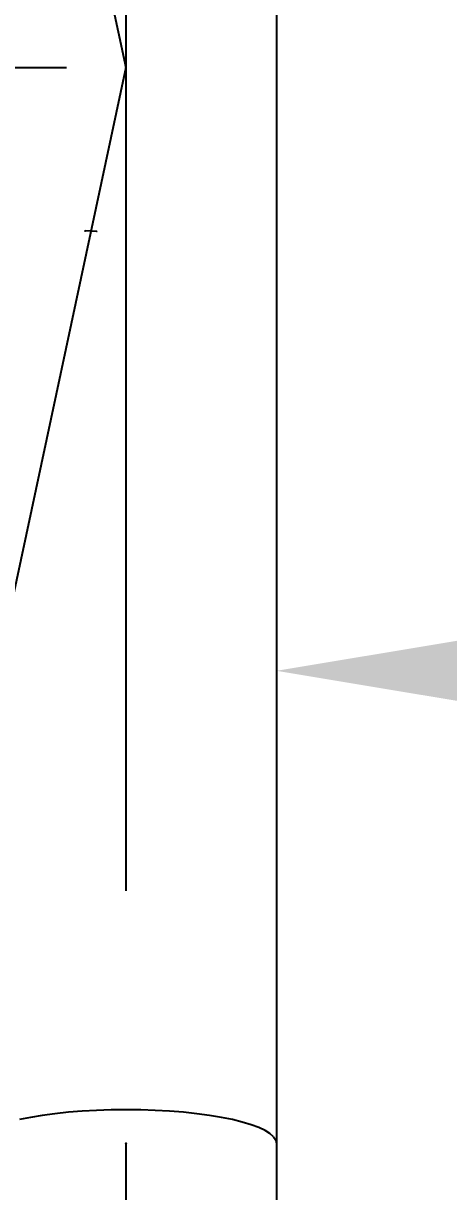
# Model space of a CAD drawing. Header units: millimetres. Extents: x 150209.93 to 150215.05, y 136675.65 to 136679.93.
# Drawn here: x 150211.3919 to 150211.4349, y 136679.157 to 136679.2754 of the extents above; entities that cross this region are included whole.
import ezdxf

# ---------------------------------------------------------------- set-up
doc = ezdxf.new("R2010")
doc.units = ezdxf.units.MM
doc.header["$LTSCALE"] = 0.25
doc.linetypes.add('CENTER', pattern=[50.8, 31.75, -6.35, 6.35, -6.35])
doc.linetypes.add('XKITLINE00', pattern=[0])
doc.styles.add('ROMANS', font='romans.shx')
doc.dimstyles.new('MD300', dxfattribs={"dimtxt": 2.5, "dimasz": 2.5, "dimexe": 1, "dimexo": 1, "dimgap": 0.5, "dimtad": 1, "dimdec": 1, "dimlfac": 50, "dimrnd": 0.5, "dimdsep": 46, "dimtxsty": 'ROMANS', "dimcen": 1, "dimclrd": 146, "dimclre": 146, "dimclrt": 30, "dimadec": 1, "dimazin": 2, "dimtfac": 1, "dimtdec": 1, "dimtmove": 0, "dimatfit": 1, "dimfxl": 1, "dimtolj": 1, "dimtzin": 0, "dimlwd": -1, "dimlwe": -1, "dimarcsym": 0})

# ---------------------------------------------------------------- blocks, each defined once
blk = doc.blocks.new('çatıı')
at = {"color": 8, "linetype": 'CENTER'}
for p, q in [((12370, 19282.77), (12370, 17654.86)), ((12282.5, 18610.27), (12370, 18200.27)), ((11840, 18200.27), (12370, 18200.28)), ((12370, 18200.27), (12282.5, 17790.27)), ((12355.23, 18117.18), (12349.34, 18117.42)), ((12370, 17654.86), (12370, 16010.75))]:
    blk.add_line(p, q, dxfattribs=at)
at = {"color": 8, "linetype": 'XKITLINE00'}
for p, q in [((12446.2, 19282.77), (12446.2, 17654.86)), ((12327.66, 17669.02), (12321.65, 17668.02)), ((12334.07, 17669.87), (12327.66, 17669.02)), ((12340.83, 17670.59), (12334.07, 17669.87)), ((12347.88, 17671.15), (12340.83, 17670.59)), ((12355.13, 17671.56), (12347.88, 17671.15)), ((12362.53, 17671.8), (12355.13, 17671.56)), ((12370, 17671.88), (12362.53, 17671.8)), ((12377.46, 17671.8), (12370, 17671.88)), ((12384.86, 17671.56), (12377.46, 17671.8)), ((12392.12, 17671.15), (12384.86, 17671.56)), ((12399.16, 17670.59), (12392.12, 17671.15)), ((12405.92, 17669.87), (12399.16, 17670.59)), ((12412.33, 17669.02), (12405.92, 17669.87)), ((12418.34, 17668.02), (12412.33, 17669.02)), ((12321.65, 17668.02), (12316.11, 17666.9)), ((12423.88, 17666.9), (12418.34, 17668.02)), ((12428.9, 17665.66), (12423.88, 17666.9)), ((12433.35, 17664.32), (12428.9, 17665.66)), ((12437.2, 17662.89), (12433.35, 17664.32)), ((12440.39, 17661.38), (12437.2, 17662.89)), ((12442.91, 17659.8), (12440.39, 17661.38)), ((12444.73, 17658.18), (12442.91, 17659.8)), ((12444.73, 17658.18), (12445.83, 17656.53)), ((12444.73, 17658.18), (12445.83, 17656.53)), ((12445.83, 17656.53), (12446.2, 17654.86)), ((12445.83, 17656.53), (12446.2, 17654.86)), ((12446.2, 17654.86), (12446.2, 17402.46))]:
    blk.add_line(p, q, dxfattribs=at)
for centre in [(12370, 18200.28), (12370, 18200.27), (12370, 18200.27), (12349.34, 18117.42), (12355.23, 18117.18), (12370, 17654.86), (12370, 17654.86)]:
    blk.add_circle(centre, 0.05, dxfattribs=at)
blk = doc.blocks.new('*D17')
at = {"color": 146, "transparency": 16777216}
blk.add_line((150211.44752, 136679.20978), (150211.58456, 136679.20978), dxfattribs=at)
for points in [[(150211.44752, 136679.21478), (150211.44752, 136679.20478), (150211.41752, 136679.20978)], [(150211.58456, 136679.21478), (150211.58456, 136679.20478), (150211.61456, 136679.20978)]]:
    blk.add_solid(points, dxfattribs=at)
at = {"layer": 'DEFPOINTS', "color": 0, "transparency": 16777216}
for p in [(150211.61456, 136679.20978), (150211.41752, 136679.13538), (150211.61456, 136679.13538)]:
    blk.add_point(p, dxfattribs=at)
at = {"color": 30, "transparency": 16777216, "insert": (150211.51604, 136679.23478), "char_height": 0.03, "attachment_point": 5, "style": 'ROMANS'}
blk.add_mtext('\\A1;10', dxfattribs=at)

msp = doc.modelspace()

# ---------------------------------------------------------------- block references
at = {"xscale": 0.0002000170049888334, "yscale": 0.0002000170049888334, "zscale": 0.0002000170049888334}
msp.add_blockref('çatıı', (150208.92807, 136675.63059), dxfattribs=at)

# ---------------------------------------------------------------- dimensions: what is measured, and where the dimension line sits
dim = msp.add_aligned_dim(p1=(150211.41752, 136679.13538), p2=(150211.61456, 136679.13538), distance=0.07441, dimstyle='MD300', override={"dimtxt": 0.03, "dimasz": 0.03, "dimgap": 0.01, "dimse1": 1, "dimse2": 1})
dim.commit()
dim.dimension.update_dxf_attribs({"geometry": '*D17', "text_midpoint": (150211.51604, 136679.23478)})

doc.saveas('drawing.dxf')
